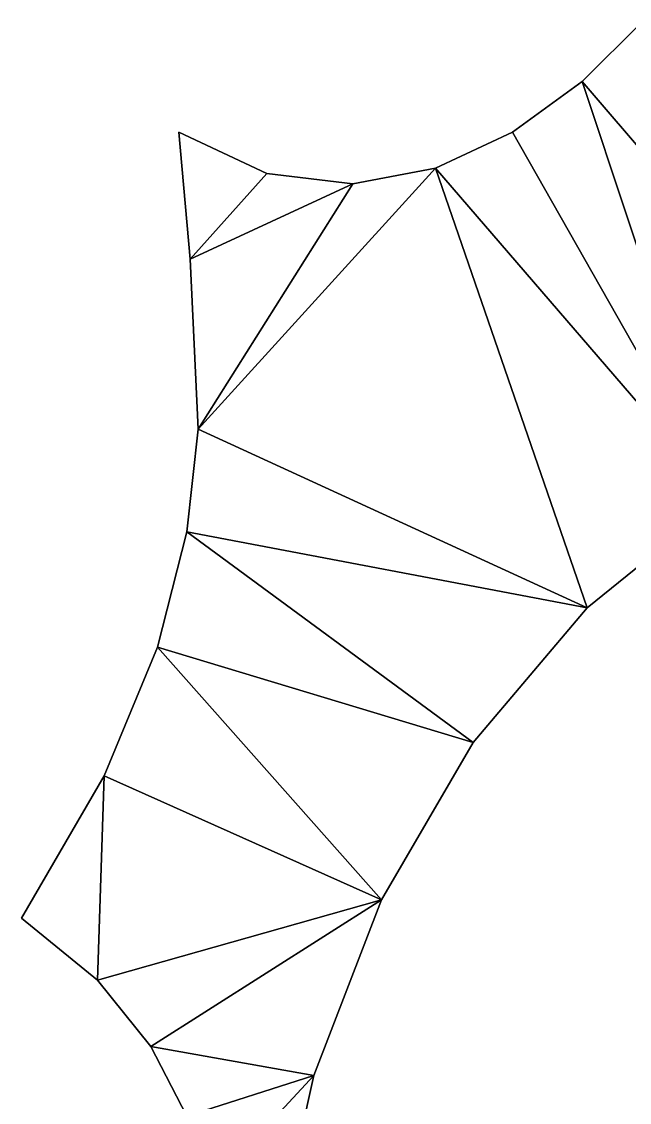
# Model space of a CAD drawing. Header units: metres. Extents: x -4.19 to 4.19, y -6.6 to 2.07.
# Drawn here: x -4.187 to -2.252, y -1.81 to 1.627 of the extents above; entities that cross this region are included whole.
import ezdxf

# ---------------------------------------------------------------- set-up
doc = ezdxf.new("R2010")
doc.units = ezdxf.units.M

msp = doc.modelspace()

# ---------------------------------------------------------------- linework, layer by layer
at = {"layer": 'Wing 3'}
for points in [[(-2.2104, 1.6271, -0.0406), (-2.4028, 1.4366, 0.0394), (-2.4028, 1.4366, -0.0406)], [(-2.2104, 1.6271, -0.0406), (-2.2104, 1.6271, 0.0394), (-2.4028, 1.4366, 0.0394)], [(-2.2104, 1.6271, -0.0406), (-2.4028, 1.4366, -0.0406), (-1.4751, 0.3565, -0.0406)], [(-1.4751, 0.3565, 0.0394), (-2.4028, 1.4366, 0.0394), (-2.2104, 1.6271, 0.0394)], [(-2.4028, 1.4366, -0.0406), (-2.6245, 1.2755, 0.0394), (-2.6245, 1.2755, -0.0406)], [(-2.4028, 1.4366, -0.0406), (-2.4028, 1.4366, 0.0394), (-2.6245, 1.2755, 0.0394)], [(-2.4028, 1.4366, -0.0406), (-2.6245, 1.2755, -0.0406), (-1.9604, 0.1075, -0.0406)], [(-2.6245, 1.2755, 0.0394), (-2.4028, 1.4366, 0.0394), (-1.9604, 0.1075, 0.0394)], [(-1.4751, 0.3565, -0.0406), (-2.4028, 1.4366, -0.0406), (-1.9604, 0.1075, -0.0406)], [(-1.9604, 0.1075, 0.0394), (-2.4028, 1.4366, 0.0394), (-1.4751, 0.3565, 0.0394)], [(-3.687, 1.2755, -0.0406), (-3.6505, 0.8718, 0.0394), (-3.6505, 0.8718, -0.0406)], [(-3.687, 1.2755, -0.0406), (-3.687, 1.2755, 0.0394), (-3.6505, 0.8718, 0.0394)], [(-3.4067, 1.1437, -0.0406), (-3.687, 1.2755, 0.0394), (-3.687, 1.2755, -0.0406)], [(-3.4067, 1.1437, -0.0406), (-3.4067, 1.1437, 0.0394), (-3.687, 1.2755, 0.0394)], [(-3.687, 1.2755, -0.0406), (-3.6505, 0.8718, -0.0406), (-3.4067, 1.1437, -0.0406)], [(-3.6505, 0.8718, 0.0394), (-3.687, 1.2755, 0.0394), (-3.4067, 1.1437, 0.0394)], [(-2.6245, 1.2755, -0.0406), (-2.8696, 1.1612, 0.0394), (-2.8696, 1.1612, -0.0406)], [(-2.6245, 1.2755, -0.0406), (-2.6245, 1.2755, 0.0394), (-2.8696, 1.1612, 0.0394)], [(-1.9604, 0.1075, -0.0406), (-2.6245, 1.2755, -0.0406), (-2.8696, 1.1612, -0.0406)], [(-2.6245, 1.2755, 0.0394), (-1.9604, 0.1075, 0.0394), (-2.8696, 1.1612, 0.0394)], [(-3.6505, 0.8718, -0.0406), (-3.1323, 1.1114, -0.0406), (-3.4067, 1.1437, -0.0406)], [(-3.6505, 0.8718, 0.0394), (-3.4067, 1.1437, 0.0394), (-3.1323, 1.1114, 0.0394)], [(-3.1323, 1.1114, -0.0406), (-3.6245, 0.331, -0.0406), (-2.8696, 1.1612, -0.0406)], [(-2.3872, -0.2371, -0.0406), (-2.8696, 1.1612, -0.0406), (-3.6245, 0.331, -0.0406)], [(-2.8696, 1.1612, 0.0394), (-2.3872, -0.2371, 0.0394), (-3.6245, 0.331, 0.0394)], [(-3.6245, 0.331, 0.0394), (-3.1323, 1.1114, 0.0394), (-2.8696, 1.1612, 0.0394)], [(-3.1323, 1.1114, -0.0406), (-3.4067, 1.1437, 0.0394), (-3.4067, 1.1437, -0.0406)], [(-3.1323, 1.1114, -0.0406), (-3.1323, 1.1114, 0.0394), (-3.4067, 1.1437, 0.0394)], [(-2.8696, 1.1612, -0.0406), (-3.1323, 1.1114, 0.0394), (-3.1323, 1.1114, -0.0406)], [(-2.8696, 1.1612, -0.0406), (-2.8696, 1.1612, 0.0394), (-3.1323, 1.1114, 0.0394)], [(-2.8696, 1.1612, -0.0406), (-2.3872, -0.2371, -0.0406), (-1.9604, 0.1075, -0.0406)], [(-1.9604, 0.1075, 0.0394), (-2.3872, -0.2371, 0.0394), (-2.8696, 1.1612, 0.0394)], [(-3.1323, 1.1114, -0.0406), (-3.6505, 0.8718, -0.0406), (-3.6245, 0.331, -0.0406)], [(-3.1323, 1.1114, 0.0394), (-3.6245, 0.331, 0.0394), (-3.6505, 0.8718, 0.0394)], [(-3.6505, 0.8718, -0.0406), (-3.6245, 0.331, 0.0394), (-3.6245, 0.331, -0.0406)], [(-3.6505, 0.8718, -0.0406), (-3.6505, 0.8718, 0.0394), (-3.6245, 0.331, 0.0394)], [(-3.6245, 0.331, -0.0406), (-3.661, 0.0043, 0.0394), (-3.661, 0.0043, -0.0406)], [(-3.6245, 0.331, -0.0406), (-3.6245, 0.331, 0.0394), (-3.661, 0.0043, 0.0394)], [(-3.661, 0.0043, -0.0406), (-2.3872, -0.2371, -0.0406), (-3.6245, 0.331, -0.0406)], [(-2.3872, -0.2371, 0.0394), (-3.661, 0.0043, 0.0394), (-3.6245, 0.331, 0.0394)], [(-2.3872, -0.2371, -0.0406), (-1.9604, 0.1075, 0.0394), (-1.9604, 0.1075, -0.0406)], [(-2.3872, -0.2371, -0.0406), (-2.3872, -0.2371, 0.0394), (-1.9604, 0.1075, 0.0394)], [(-3.661, 0.0043, -0.0406), (-3.7547, -0.3625, 0.0394), (-3.7547, -0.3625, -0.0406)], [(-3.661, 0.0043, -0.0406), (-3.661, 0.0043, 0.0394), (-3.7547, -0.3625, 0.0394)], [(-2.7495, -0.6655, -0.0406), (-3.661, 0.0043, -0.0406), (-3.7547, -0.3625, -0.0406)], [(-3.661, 0.0043, 0.0394), (-2.7495, -0.6655, 0.0394), (-3.7547, -0.3625, 0.0394)], [(-2.7495, -0.6655, -0.0406), (-2.3872, -0.2371, -0.0406), (-3.661, 0.0043, -0.0406)], [(-2.3872, -0.2371, 0.0394), (-2.7495, -0.6655, 0.0394), (-3.661, 0.0043, 0.0394)], [(-2.7495, -0.6655, -0.0406), (-2.3872, -0.2371, 0.0394), (-2.3872, -0.2371, -0.0406)], [(-2.7495, -0.6655, -0.0406), (-2.7495, -0.6655, 0.0394), (-2.3872, -0.2371, 0.0394)], [(-3.7547, -0.3625, -0.0406), (-3.924, -0.7715, 0.0394), (-3.924, -0.7715, -0.0406)], [(-3.7547, -0.3625, -0.0406), (-3.7547, -0.3625, 0.0394), (-3.924, -0.7715, 0.0394)], [(-3.7547, -0.3625, -0.0406), (-3.924, -0.7715, -0.0406), (-3.0415, -1.1654, -0.0406)], [(-3.0415, -1.1654, 0.0394), (-3.924, -0.7715, 0.0394), (-3.7547, -0.3625, 0.0394)], [(-2.7495, -0.6655, -0.0406), (-3.7547, -0.3625, -0.0406), (-3.0415, -1.1654, -0.0406)], [(-2.7495, -0.6655, 0.0394), (-3.0415, -1.1654, 0.0394), (-3.7547, -0.3625, 0.0394)], [(-3.0415, -1.1654, -0.0406), (-2.7495, -0.6655, 0.0394), (-2.7495, -0.6655, -0.0406)], [(-3.0415, -1.1654, -0.0406), (-3.0415, -1.1654, 0.0394), (-2.7495, -0.6655, 0.0394)], [(-3.924, -0.7715, -0.0406), (-4.187, -1.2245, 0.0394), (-4.187, -1.2245, -0.0406)], [(-3.924, -0.7715, -0.0406), (-3.924, -0.7715, 0.0394), (-4.187, -1.2245, 0.0394)], [(-3.9458, -1.4209, -0.0406), (-3.924, -0.7715, -0.0406), (-4.187, -1.2245, -0.0406)], [(-3.9458, -1.4209, 0.0394), (-4.187, -1.2245, 0.0394), (-3.924, -0.7715, 0.0394)], [(-3.9458, -1.4209, -0.0406), (-3.0415, -1.1654, -0.0406), (-3.924, -0.7715, -0.0406)], [(-3.0415, -1.1654, 0.0394), (-3.9458, -1.4209, 0.0394), (-3.924, -0.7715, 0.0394)], [(-3.0415, -1.1654, -0.0406), (-3.9458, -1.4209, -0.0406), (-3.7753, -1.6323, -0.0406)], [(-3.7753, -1.6323, 0.0394), (-3.9458, -1.4209, 0.0394), (-3.0415, -1.1654, 0.0394)], [(-3.2573, -1.7249, -0.0406), (-3.0415, -1.1654, -0.0406), (-3.7753, -1.6323, -0.0406)], [(-3.0415, -1.1654, 0.0394), (-3.2573, -1.7249, 0.0394), (-3.7753, -1.6323, 0.0394)], [(-3.2573, -1.7249, -0.0406), (-3.0415, -1.1654, 0.0394), (-3.0415, -1.1654, -0.0406)], [(-3.2573, -1.7249, -0.0406), (-3.2573, -1.7249, 0.0394), (-3.0415, -1.1654, 0.0394)], [(-4.187, -1.2245, -0.0406), (-3.9458, -1.4209, 0.0394), (-3.9458, -1.4209, -0.0406)], [(-4.187, -1.2245, -0.0406), (-4.187, -1.2245, 0.0394), (-3.9458, -1.4209, 0.0394)], [(-3.9458, -1.4209, -0.0406), (-3.7753, -1.6323, 0.0394), (-3.7753, -1.6323, -0.0406)], [(-3.9458, -1.4209, -0.0406), (-3.9458, -1.4209, 0.0394), (-3.7753, -1.6323, 0.0394)], [(-3.7753, -1.6323, -0.0406), (-3.6611, -1.8544, 0.0394), (-3.6611, -1.8544, -0.0406)], [(-3.7753, -1.6323, -0.0406), (-3.7753, -1.6323, 0.0394), (-3.6611, -1.8544, 0.0394)], [(-3.2573, -1.7249, -0.0406), (-3.7753, -1.6323, -0.0406), (-3.6611, -1.8544, -0.0406)], [(-3.2573, -1.7249, 0.0394), (-3.6611, -1.8544, 0.0394), (-3.7753, -1.6323, 0.0394)], [(-3.6611, -1.8544, -0.0406), (-3.5891, -2.0828, -0.0406), (-3.2573, -1.7249, -0.0406)], [(-3.2573, -1.7249, 0.0394), (-3.5891, -2.0828, 0.0394), (-3.6611, -1.8544, 0.0394)], [(-3.3911, -2.332, -0.0406), (-3.2573, -1.7249, -0.0406), (-3.5891, -2.0828, -0.0406)], [(-3.5891, -2.0828, 0.0394), (-3.2573, -1.7249, 0.0394), (-3.3911, -2.332, 0.0394)], [(-3.3911, -2.332, -0.0406), (-3.2573, -1.7249, 0.0394), (-3.2573, -1.7249, -0.0406)], [(-3.3911, -2.332, -0.0406), (-3.3911, -2.332, 0.0394), (-3.2573, -1.7249, 0.0394)]]:
    msp.add_3dface(points, dxfattribs=at)

doc.saveas('drawing.dxf')
